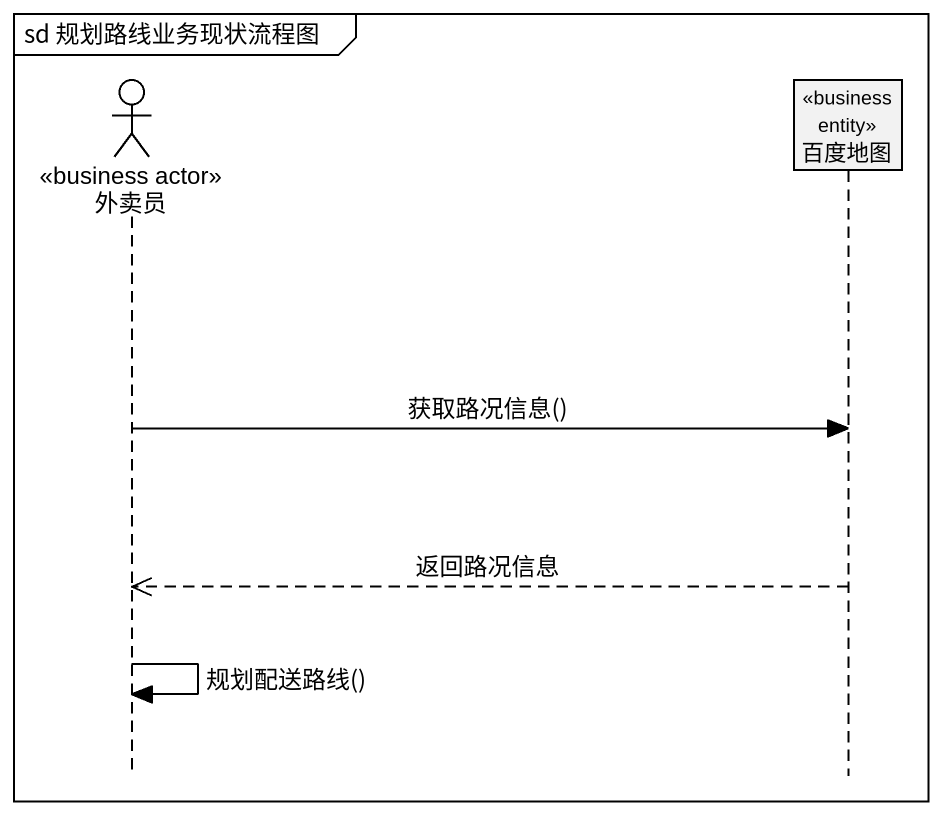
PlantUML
@startuml
mainframe sd 规划路线业务现状流程图
hide footbox
actor 外卖员 <<business actor>>
participant 百度地图 <<business entity>>

外卖员 -> 百度地图 : 获取路况信息()
百度地图 -->> 外卖员 : 返回路况信息
外卖员 -> 外卖员 : 规划配送路线()
@enduml
